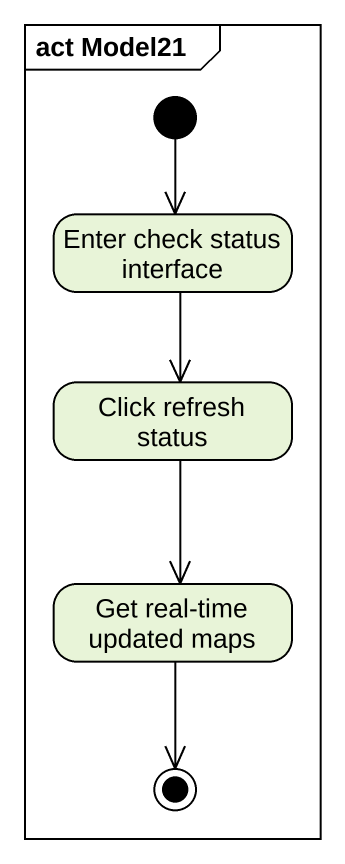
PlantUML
@startuml
mainframe act Model21
hide empty description
state "Enter check status interface" as Enter_check_status_interface
state "Click refresh status" as Click_refresh_status
state "Get real-time updated maps" as Get_real_time_updated_maps
[*] --> Enter_check_status_interface
Enter_check_status_interface --> Click_refresh_status
Click_refresh_status --> Get_real_time_updated_maps
Get_real_time_updated_maps --> [*]
@enduml
